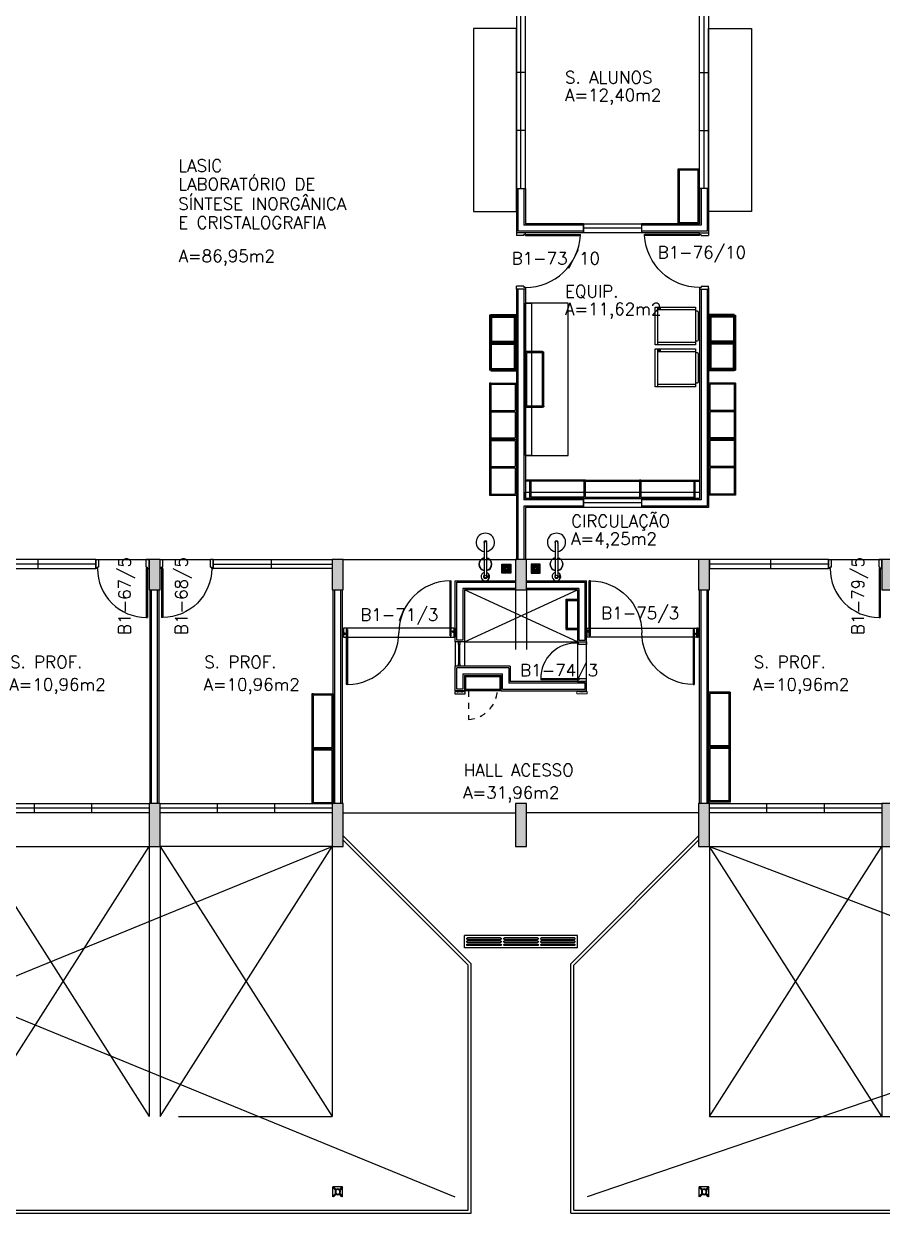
# Model space of a CAD drawing. Header units: inches. Extents: x -15 to 119, y -6 to 56.
# Drawn here: x 64.06 to 78.12, y 26.46 to 45.95 of the extents above; entities that cross this region are included whole.
import ezdxf

# ---------------------------------------------------------------- set-up
doc = ezdxf.new("R2010")
doc.units = ezdxf.units.IN
doc.header["$MEASUREMENT"] = 0
doc.header["$PDMODE"] = 1
doc.linetypes.add('HIDDEN', pattern=[9.525, 6.35, -3.175])
doc.linetypes.add('HIDDEN2', pattern=[4.7625, 3.175, -1.5875])
doc.layers.get('0').update_dxf_attribs({"linetype": 'CONTINUOUS'})
for name, color, linetype in [('A-WC', 2, 'CONTINUOUS'), ('ar-alv', 2, 'CONTINUOUS'), ('ar-armario180', 1, 'CONTINUOUS'), ('ar-armarioproj', 1, 'HIDDEN'), ('ar-castelo', 2, 'CONTINUOUS'), ('ar-copa', 1, 'CONTINUOUS'), ('ar-corrimao', 2, 'CONTINUOUS'), ('ar-esq', 2, 'CONTINUOUS'), ('ar-estc', 3, 'CONTINUOUS'), ('ar-estc-b', 253, 'CONTINUOUS'), ('ar-grelha', 253, 'CONTINUOUS'), ('AR-LAY-OUT-EQUIPAMENTOS', 221, 'CONTINUOUS'), ('ar-porta', 1, 'CONTINUOUS'), ('ar-proj', 1, 'HIDDEN'), ('ar-ralo', 1, 'CONTINUOUS'), ('ar-reboco', 2, 'CONTINUOUS'), ('ar-shaft', 2, 'CONTINUOUS'), ('ar-tirante', 3, 'CONTINUOUS'), ('AR-VISTA', 2, 'CONTINUOUS'), ('ar-wc', 2, 'CONTINUOUS'), ('ar-xis', 1, 'CONTINUOUS'), ('armario piso-teto', 2, 'CONTINUOUS'), ('armario-proj', 1, 'HIDDEN2'), ('armariop-t01', 1, 'CONTINUOUS'), ('banc', 1, 'CONTINUOUS'), ('cong', 7, 'CONTINUOUS'), ('COZ1', 1, 'CONTINUOUS'), ('COZ2', 1, 'CONTINUOUS'), ('DET-PIVO', 2, 'CONTINUOUS'), ('ENDEREÇO', 2, 'CONTINUOUS'), ('esq-01', 3, 'CONTINUOUS'), ('esq-02', 2, 'CONTINUOUS'), ('esq4', 1, 'CONTINUOUS'), ('estc-01', 3, 'CONTINUOUS'), ('h-estc', 8, 'CONTINUOUS'), ('proj', 1, 'HIDDEN'), ('PROJ-MARCO', 1, 'HIDDEN'), ('ptm', 2, 'CONTINUOUS'), ('ptm1', 1, 'CONTINUOUS'), ('ralo', 1, 'HIDDEN2'), ('shaft1', 2, 'CONTINUOUS')]:
    doc.layers.add(name, color=color, linetype=linetype)
doc.styles.add('UNB-100', font='simplex.shx', dxfattribs={"height": 0.2})

# ---------------------------------------------------------------- blocks, each defined once
blk = doc.blocks.new('plr01-01p')
at = {"layer": 'h-estc'}
blk.add_hatch(color=256, dxfattribs=at).paths.add_polyline_path([(0.09, 0.075), (-0.09, 0.075), (-0.09, -0.625), (0.09, -0.625)])
at = {"layer": 'cong'}
blk.add_point((0, 0), dxfattribs=at)
at = {"layer": 'estc-01'}
blk.add_lwpolyline([(-0.09, 0.075), (-0.09, -0.625), (0.09, -0.625), (0.09, 0.075)], close=True, dxfattribs=at)
blk = doc.blocks.new('plr02-01p')
at = {"layer": 'h-estc'}
blk.add_hatch(color=256, dxfattribs=at).paths.add_polyline_path([(0.09, 0.075), (-0.09, 0.075), (-0.09, -0.425), (0.09, -0.425)])
at = {"layer": 'estc-01'}
blk.add_lwpolyline([(-0.09, 0.075), (-0.09, -0.425), (0.09, -0.425), (0.09, 0.075)], close=True, dxfattribs=at)
blk = doc.blocks.new('esq15-01p')
at = {"layer": 'cong'}
blk.add_point((0, 0), dxfattribs=at)
at = {"layer": 'esq-01', "color": 1}
for p, q in [((2.91, 0), (0.09, 0)), ((1.03, -0.075), (1.03, 0.075)), ((1.97, -0.075), (1.97, 0.075))]:
    blk.add_line(p, q, dxfattribs=at)
at = {"layer": 'esq-02'}
blk.add_lwpolyline([(2.91, -0.075), (0.09, -0.075), (0.09, 0.075), (2.91, 0.075)], close=True, dxfattribs=at)
blk = doc.blocks.new('sh-01p')
at = {"layer": 'ar-alv'}
for p, q in [((-1.05, 0.05), (-0.09, 0.05)), ((-1.05, -0.9), (-1.05, 0.05)), ((0.09, 0.05), (1.05, 0.05)), ((1.05, -0.9), (1.05, 0.05)), ((-0.95, -0.05), (-0.95, -0.9)), ((-0.09, -0.05), (-0.95, -0.05)), ((0.95, -0.05), (0.09, -0.05)), ((0.95, -0.05), (0.95, -0.9)), ((-0.95, -0.9), (-1.05, -0.9)), ((0.95, -0.9), (1.05, -0.9)), ((-1.05, -1.7), (-1.05, -1.35)), ((-0.2, -1.35), (-1.05, -1.35)), ((-0.2, -1.35), (-0.2, -1.6)), ((-0.95, -1.45), (-0.3, -1.45)), ((-0.95, -1.45), (-0.95, -1.7)), ((-0.3, -1.7), (-0.3, -1.45)), ((-0.95, -1.7), (-1.05, -1.7)), ((-0.3, -1.7), (1.05, -1.7)), ((1.05, -1.6), (-0.2, -1.6)), ((1.05, -1.7), (1.05, -1.6))]:
    blk.add_line(p, q, dxfattribs=at)
at = {"layer": 'ar-proj'}
for p, q in [((0.925, -0.95), (0.925, -1.53)), ((1.075, -1.53), (1.075, -0.97))]:
    blk.add_line(p, q, dxfattribs=at)
at = {"layer": 'ar-proj', "ltscale": 0.01}
blk.add_line((-0.861, -1.725), (-0.861, -2.195), dxfattribs=at)
blk.add_arc((-0.882, -1.699), 0.496, 272.4338, 357.0427, dxfattribs=at)
at = {"layer": 'ar-reboco'}
for p, q in [((-1.075, 0.075), (-0.09, 0.075)), ((-1.075, -0.925), (-1.075, 0.075)), ((0.09, 0.075), (1.075, 0.075)), ((1.075, -0.925), (1.075, 0.075)), ((-0.09, -0.075), (-0.925, -0.075)), ((0.925, -0.075), (0.09, -0.075)), ((0.925, -0.075), (0.925, -0.925)), ((-0.925, -0.925), (-1.075, -0.925)), ((0.925, -0.925), (1.075, -0.925)), ((1.075, -1.575), (1.075, -0.925)), ((-1.075, -1.725), (-1.075, -1.325)), ((-0.175, -1.325), (-1.075, -1.325)), ((-0.175, -1.325), (-0.175, -1.575)), ((-0.925, -1.475), (-0.325, -1.475)), ((-0.925, -1.475), (-0.925, -1.725)), ((-0.325, -1.725), (-0.325, -1.475)), ((-0.925, -1.725), (-1.075, -1.725)), ((-0.325, -1.725), (1.075, -1.725)), ((1.075, -1.575), (-0.175, -1.575)), ((1.075, -1.725), (1.075, -1.588))]:
    blk.add_line(p, q, dxfattribs=at)
blk.add_lwpolyline([(-0.925, -0.075), (-0.925, -0.925)], dxfattribs=at)
at = {"layer": 'ar-xis'}
for p, q in [((-0.925, -0.925), (0.925, -0.075)), ((0.925, -0.925), (-0.925, -0.075))]:
    blk.add_line(p, q, dxfattribs=at)
at = {"layer": 'esq-01'}
for p, q in [((-1.05, -1.743), (-1.026, -1.743)), ((-0.975, -1.743), (-0.95, -1.743))]:
    blk.add_line(p, q, dxfattribs=at)
at = {"layer": 'esq-01', "lineweight": 15}
blk.add_line((-0.925, -1.714), (-0.925, -1.716), dxfattribs=at)
at = {"layer": 'esq-01', "flags": 128}
blk.add_lwpolyline([(-0.92, -1.778, 0.414214), (-0.915, -1.773), (-0.915, -1.743, 0.414214), (-0.92, -1.738), (-0.95, -1.738), (-0.95, -1.743), (-0.998, -1.743), (-0.998, -1.748), (-1.003, -1.748), (-1.003, -1.743), (-1.05, -1.743), (-1.05, -1.738), (-1.08, -1.738), (-1.08, -1.738, 0.414214), (-1.085, -1.743), (-1.085, -1.773, 0.414214), (-1.08, -1.778)], format="xyb", close=True, dxfattribs=at)
at = {"layer": 'esq-01', "lineweight": 15, "flags": 128}
for points in [[(-0.925, -1.655), (-0.925, -1.725), (-0.904, -1.725), (-0.904, -1.655)], [(-0.346, -1.655), (-0.346, -1.725), (-0.325, -1.725), (-0.325, -1.655)]]:
    blk.add_lwpolyline(points, close=True, dxfattribs=at)
blk.add_lwpolyline([(0.92, -1.778, -0.414214), (0.915, -1.773), (0.915, -1.743, -0.414214), (0.92, -1.738), (0.95, -1.738), (0.95, -1.743), (0.997, -1.743), (0.997, -1.748), (1.002, -1.748), (1.002, -1.743), (1.05, -1.743), (1.05, -1.738), (1.08, -1.738), (1.08, -1.738, -0.414214), (1.085, -1.743), (1.085, -1.773, -0.414214), (1.08, -1.778)], format="xyb", close=True, dxfattribs=at)
at = {"layer": 'esq4'}
for p, q in [((-1.075, -0.925), (-1.075, -1.325)), ((-0.925, -0.925), (-0.925, -1.325)), ((-0.95, -1.743), (-0.95, -1.725)), ((-0.925, -1.738), (-0.938, -1.738)), ((-0.936, -1.727), (-0.936, -1.736)), ((-0.936, -1.736), (-0.925, -1.736)), ((-0.925, -1.736), (-0.925, -1.738)), ((0.925, -1.736), (0.925, -1.738)), ((0.936, -1.736), (0.925, -1.736)), ((0.936, -1.727), (0.936, -1.736)), ((1.064, -1.727), (1.064, -1.736)), ((1.064, -1.736), (1.075, -1.736)), ((1.075, -1.736), (1.075, -1.738))]:
    blk.add_line(p, q, dxfattribs=at)
at = {"layer": 'esq4', "lineweight": 15, "ltscale": 0.0002}
for p, q in [((-1.025, -1.284), (-1.025, -0.961)), ((-1, -1.284), (-1, -0.961)), ((-0.863, -1.7), (-0.387, -1.7)), ((-0.863, -1.725), (-0.387, -1.725))]:
    blk.add_line(p, q, dxfattribs=at)
at = {"layer": 'esq4', "lineweight": 5}
for p, q in [((-0.925, -1.727), (-0.936, -1.727)), ((-0.925, -1.725), (-0.925, -1.727)), ((0.925, -1.725), (0.925, -1.727)), ((0.925, -1.727), (0.936, -1.727)), ((1.075, -1.727), (1.064, -1.727)), ((1.075, -1.725), (1.075, -1.727))]:
    blk.add_line(p, q, dxfattribs=at)
at = {"layer": 'esq4', "linetype": 'Continuous', "lineweight": 5}
for points in [[(-1.075, -1.738), (-1.05, -1.738), (-1.05, -1.725), (-1.075, -1.725), (-1.075, -1.727), (-1.064, -1.727), (-1.064, -1.736), (-1.075, -1.736)], [(1.075, -1.575), (1.062, -1.575), (1.062, -1.588), (1.075, -1.588), (1.075, -1.586), (1.064, -1.586), (1.064, -1.577), (1.075, -1.577)]]:
    blk.add_lwpolyline(points, close=True, dxfattribs=at)
at = {"layer": 'ptm'}
for p, q in [((0.925, -1.53), (0.325, -1.53)), ((0.325, -1.53), (0.325, -1.55)), ((0.925, -1.55), (0.325, -1.55)), ((0.925, -1.53), (0.925, -1.55))]:
    blk.add_line(p, q, dxfattribs=at)
for points in [[(0.925, -0.925), (1.075, -0.925), (1.075, -0.97), (0.95, -0.97), (0.95, -0.95), (0.925, -0.95), (0.925, -0.925)], [(0.925, -1.575), (1.075, -1.575), (1.075, -1.53), (0.95, -1.53), (0.95, -1.55), (0.925, -1.55), (0.925, -1.575)]]:
    blk.add_lwpolyline(points, dxfattribs=at)
at = {"layer": 'ptm1'}
blk.add_arc((0.894, -1.517), 0.569, 85.5635, 181.3143, dxfattribs=at)
at = {"layer": 'shaft1'}
for p, q in [((0.743, -0.724), (0.743, -0.226)), ((0.743, -0.226), (0.925, -0.226)), ((0.743, -0.247), (0.925, -0.247)), ((0.763, -0.705), (0.763, -0.247)), ((0.926, -0.705), (0.743, -0.705)), ((0.925, -0.726), (0.743, -0.726)), ((-1.012, -0.966), (-1.012, -1.284)), ((-0.925, -0.925), (0.925, -0.925)), ((-0.904, -1.658), (-0.904, -1.495)), ((-0.896, -1.495), (-0.346, -1.495)), ((-0.346, -1.495), (-0.346, -1.657)), ((-0.387, -1.712), (-0.863, -1.712))]:
    blk.add_line(p, q, dxfattribs=at)
for points in [[(-1.025, -0.925), (-1, -0.925), (-1, -0.966), (-1.025, -0.966)], [(-1.025, -1.284), (-1, -1.284), (-1, -1.325), (-1.025, -1.325)], [(-0.863, -1.7), (-0.863, -1.725), (-0.904, -1.725), (-0.904, -1.7)], [(-0.346, -1.7), (-0.346, -1.725), (-0.387, -1.725), (-0.387, -1.7)]]:
    blk.add_lwpolyline(points, close=True, dxfattribs=at)
blk = doc.blocks.new('pm-90-01p')
at = {"layer": 'cong'}
blk.add_point((0, 0), dxfattribs=at)
at = {"layer": 'ptm'}
for p, q in [((0.105, 0.075), (0.105, 0.975)), ((0.125, 0.975), (0.105, 0.975)), ((0.125, 0.075), (0.125, 0.975)), ((0.105, 0.075), (0.08, 0.075)), ((0.08, 0.075), (0.08, -0.075)), ((0.125, 0.075), (0.105, 0.075)), ((0.125, 0.075), (0.105, 0.075)), ((0.105, 0.075), (0.105, 0.05)), ((0.125, 0.05), (0.105, 0.05)), ((0.125, 0.05), (0.125, -0.075)), ((0.955, 0.05), (0.955, -0.075)), ((0.955, 0.05), (0.975, 0.05)), ((0.975, 0.075), (1, 0.075)), ((0.975, 0.075), (0.975, 0.05)), ((1, 0.075), (1, -0.075)), ((0.08, -0.075), (0.125, -0.075)), ((1, -0.075), (0.955, -0.075))]:
    blk.add_line(p, q, dxfattribs=at)
at = {"layer": 'ptm', "color": 1}
blk.add_arc((0.073, 0.074), 0.902, 0.054, 86.687, dxfattribs=at)
blk = doc.blocks.new('GLDR-01P')
at = {"layer": 'COZ1', "color": 2}
for p, q in [((310, -65), (-310, -65)), ((-310, -65), (-310, -725)), ((310, -725), (310, -65)), ((-310, -725), (310, -725))]:
    blk.add_line(p, q, dxfattribs=at)
at = {"layer": 'COZ2', "color": 2}
for p, q in [((-270, -65), (-270, -680)), ((-250, -40), (-250, -65)), ((230, -20), (-230, -20)), ((250, -65), (250, -40)), ((270, -680), (270, -65)), ((-310, -680), (310, -680)), ((-310, -685), (310, -685)), ((270, -640), (310, -640))]:
    blk.add_line(p, q, dxfattribs=at)
blk.add_circle((290, -660), 9.23, dxfattribs=at)
for centre, start, end in [((-230, -40), 90, 180), ((230, -40), 0, 90)]:
    blk.add_arc(centre, 20, start, end, dxfattribs=at)
blk = doc.blocks.new('pm-80-01p')
at = {"layer": 'cong'}
blk.add_point((0, 0), dxfattribs=at)
at = {"layer": 'ptm'}
for p, q in [((0.105, 0.075), (0.105, 0.875)), ((0.125, 0.875), (0.105, 0.875)), ((0.125, 0.075), (0.125, 0.875)), ((0.105, 0.075), (0.08, 0.075)), ((0.08, 0.075), (0.08, -0.075)), ((0.125, 0.075), (0.105, 0.075)), ((0.105, 0.075), (0.105, 0.05)), ((0.125, 0.05), (0.105, 0.05)), ((0.125, 0.05), (0.125, -0.075)), ((0.905, 0.05), (0.905, -0.075)), ((0.905, 0.05), (0.925, 0.05)), ((0.925, 0.075), (0.95, 0.075)), ((0.925, 0.075), (0.925, 0.05)), ((0.95, 0.075), (0.95, -0.075)), ((0.08, -0.075), (0.125, -0.075)), ((0.95, -0.075), (0.905, -0.075))]:
    blk.add_line(p, q, dxfattribs=at)
at = {"layer": 'ptm', "color": 1}
blk.add_arc((0.125, 0.075), 0.8, 360, 90, dxfattribs=at)
blk = doc.blocks.new('esq17-01p')
at = {"layer": 'cong'}
blk.add_point((-0.015, 0), dxfattribs=at)
at = {"layer": 'esq-01', "color": 1}
for p, q in [((2.025, 0), (0.075, 0)), ((1.075, 0.075), (1.075, -0.075))]:
    blk.add_line(p, q, dxfattribs=at)
at = {"layer": 'esq-01'}
blk.add_line((2.025, 0.075), (2.025, -0.075), dxfattribs=at)
at = {"layer": 'esq-02'}
blk.add_lwpolyline([(2.025, 0.075), (0.075, 0.075), (0.075, -0.075), (2.025, -0.075)], close=True, dxfattribs=at)
at = {"rotation": 180}
blk.add_blockref('pm-80-01p', (2.975, 0), dxfattribs=at)
blk = doc.blocks.new('esq17b-01p')
at = {"layer": 'cong'}
blk.add_point((0.015, 0), dxfattribs=at)
at = {"layer": 'esq-01'}
for p, q in [((2.94, 0), (0.09, 0)), ((1.04, -0.075), (1.04, 0.075)), ((1.99, -0.075), (1.99, 0.075))]:
    blk.add_line(p, q, dxfattribs=at)
at = {"layer": 'esq-02'}
blk.add_lwpolyline([(2.94, -0.075), (0.09, -0.075), (0.09, 0.075), (2.94, 0.075)], close=True, dxfattribs=at)
blk = doc.blocks.new('bnc-14p')
at = {"layer": 'banc'}
blk.add_lwpolyline([(-1.2, 0), (1.3, 0), (1.3, 0.7), (-1.2, 0.7)], close=True, dxfattribs=at)
at = {"layer": 'cong'}
blk.add_point((0, 0), dxfattribs=at)
blk = doc.blocks.new('pm-dp90-01p')
at = {"layer": 'cong'}
blk.add_point((0, 0), dxfattribs=at)
at = {"layer": 'DET-PIVO'}
for centre in [(-0.85, 0), (0.85, 0)]:
    blk.add_circle(centre, 0.005, dxfattribs=at)
at = {"layer": 'PROJ-MARCO', "linetype": 'Continuous'}
for p, q in [((0.9, 0.075), (-0.9, 0.075)), ((-0.9, -0.075), (0.9, -0.075))]:
    blk.add_line(p, q, dxfattribs=at)
at = {"layer": 'ptm'}
for p, q in [((0.84, -0.05), (0.84, 0.85)), ((0.84, 0.85), (0.86, 0.85)), ((0.86, -0.05), (0.86, 0.85)), ((-0.925, -0.075), (-0.925, 0.075)), ((-0.925, 0.075), (-0.9, 0.075)), ((-0.9, -0.075), (-0.9, 0.075)), ((-0.86, 0.05), (-0.86, -0.85)), ((-0.84, 0.05), (-0.86, 0.05)), ((-0.84, 0.05), (-0.84, -0.85)), ((0.88, 0.03), (0.9, 0.03)), ((0.88, 0.01), (0.88, 0.03)), ((0.88, 0.01), (0.9, 0.01)), ((0.9, 0.075), (0.925, 0.075)), ((0.9, 0.075), (0.9, -0.075)), ((0.925, 0.075), (0.925, -0.075)), ((-0.9, -0.075), (-0.925, -0.075)), ((-0.88, -0.01), (-0.9, -0.01)), ((-0.88, -0.03), (-0.9, -0.03)), ((-0.88, -0.01), (-0.88, -0.03)), ((0.84, -0.05), (0.86, -0.05)), ((0.925, -0.075), (0.9, -0.075)), ((-0.84, -0.85), (-0.86, -0.85))]:
    blk.add_line(p, q, dxfattribs=at)
at = {"layer": 'ptm', "color": 1}
for centre, start, end in [((0.85, 0), 90.6743, 180), ((-0.85, 0), 270.6743, 0)]:
    blk.add_arc(centre, 0.85, start, end, dxfattribs=at)
blk = doc.blocks.new('bnc-15p')
at = {"layer": 'banc'}
blk.add_lwpolyline([(-1.5, 0), (1.5, 0), (1.5, 0.7), (-1.5, 0.7)], close=True, dxfattribs=at)
at = {"layer": 'cong'}
blk.add_point((0, 0), dxfattribs=at)
blk = doc.blocks.new('mob-ar5')
at = {"layer": 'armario piso-teto'}
for p, q in [((-0.48, 0.44), (0.44, 0.44)), ((-0.48, 0.42), (-0.48, 0.44)), ((-0.48, 0.44), (-0.48, 0.42)), ((-0.48, 0.42), (-0.48, 0)), ((-0.46, 0.42), (-0.48, 0.42)), ((-0.47, 0.42), (-0.03, 0.42)), ((-0.46, 0.42), (-0.46, 0.02)), ((-0.03, 0.44), (-0.03, 0.02)), ((-0.03, 0.44), (-0.03, 0.42)), ((-0.01, 0.44), (-0.01, 0.42)), ((-0.01, 0.44), (-0.01, 0.02)), ((-0.01, 0.42), (0.42, 0.42)), ((0.42, 0.42), (0.42, 0.02)), ((0.42, 0.42), (0.44, 0.42)), ((0.44, 0.44), (0.44, 0)), ((-0.48, 0), (0.44, 0)), ((-0.46, 0.02), (-0.03, 0.02)), ((-0.01, 0.02), (0.42, 0.02))]:
    blk.add_line(p, q, dxfattribs=at)
at = {"layer": 'cong'}
blk.add_point((0, 0), dxfattribs=at)
blk = doc.blocks.new('mob-ar4')
at = {"layer": 'armario piso-teto'}
for p, q in [((-0.47, 0.3), (0.43, 0.3)), ((-0.47, 0.28), (-0.47, 0.3)), ((-0.47, 0.3), (-0.47, 0.28)), ((-0.47, 0.28), (-0.47, -0.05)), ((-0.45, 0.28), (-0.47, 0.28)), ((-0.46, 0.28), (0.41, 0.28)), ((-0.45, 0.28), (-0.45, -0.03)), ((-0.02, 0.3), (-0.02, 0.28)), ((0.41, 0.28), (0.41, -0.03)), ((0.41, 0.28), (0.43, 0.28)), ((0.43, 0.3), (0.43, 0.28)), ((0.43, 0.28), (0.43, -0.05)), ((-0.47, -0.05), (0.43, -0.05)), ((-0.45, -0.03), (0.41, -0.03))]:
    blk.add_line(p, q, dxfattribs=at)
at = {"layer": 'cong'}
blk.add_point((0, -0.05), dxfattribs=at)
blk = doc.blocks.new('mob-ar1')
at = {"layer": 'ar-armarioproj'}
for p, q in [((0.46125, 0.28), (-0.46125, 0.28)), ((-0.46125, 0), (-0.46125, 0.28)), ((0.44125, 0.3), (-0.45125, 0.3)), ((-0.45125, 0.28), (-0.45125, 0.3)), ((-0.45125, 0.28), (-0.45125, 0.3)), ((-0.44125, 0.02), (-0.44125, 0.28)), ((-0.00125, 0.28), (-0.00125, 0.3)), ((0.44125, 0.3), (0.44875, 0.3)), ((0.44125, 0.28), (0.44125, 0.02)), ((0.44875, 0.28), (0.44875, 0.3)), ((0.46125, 0.28), (0.46125, 0)), ((0.46125, 0), (-0.46125, 0)), ((0.44125, 0.02), (-0.44125, 0.02))]:
    blk.add_line(p, q, dxfattribs=at)
at = {"layer": 'cong'}
blk.add_point((0, 0), dxfattribs=at)
blk = doc.blocks.new('mob-ar3')
at = {"layer": 'ar-armarioproj'}
for p, q in [((-1.3825, 0), (-1.3825, 0.3)), ((-0.49, 0.3), (-1.3825, 0.3)), ((-1.3825, 0.28), (-1.3825, 0.3)), ((-1.3825, 0.28), (-1.3825, 0.3)), ((-0.48, 0.28), (-1.3825, 0.28)), ((-1.3625, 0.02), (-1.3625, 0.28)), ((-0.9325, 0.28), (-0.9325, 0.3)), ((-0.49, 0.3), (-0.4825, 0.3)), ((-0.49, 0.28), (-0.49, 0.02)), ((-0.4825, 0.28), (-0.4825, 0.3)), ((0.425, 0.28), (-0.48, 0.28)), ((-0.4775, 0.3), (-0.47, 0.3)), ((-0.4775, 0.28), (-0.4775, 0.3)), ((0.415, 0.3), (-0.47, 0.3)), ((-0.47, 0.28), (-0.47, 0.02)), ((-0.0275, 0.28), (-0.0275, 0.3)), ((0.415, 0.3), (0.4225, 0.3)), ((0.415, 0.02), (0.415, 0.28)), ((0.4225, 0.28), (0.4225, 0.3)), ((0.425, 0.28), (1.3275, 0.28)), ((0.4275, 0.28), (0.4275, 0.3)), ((0.4275, 0.3), (0.435, 0.3)), ((0.435, 0.3), (1.3075, 0.3)), ((0.435, 0.02), (0.435, 0.28)), ((0.8775, 0.28), (0.8775, 0.3)), ((1.3075, 0.3), (1.3275, 0.3)), ((1.3075, 0.02), (1.3075, 0.28)), ((1.3275, 0), (1.3275, 0.3)), ((-0.49, 0.02), (-1.3625, 0.02)), ((0.415, 0.02), (-0.47, 0.02)), ((0.435, 0.02), (1.3075, 0.02)), ((1.3275, 0), (-1.3825, 0))]:
    blk.add_line(p, q, dxfattribs=at)
at = {"layer": 'cong'}
blk.add_point((-0.025, 0), dxfattribs=at)
blk = doc.blocks.new('ralo-15cm')
at = {"layer": 'ralo'}
h = blk.add_hatch(dxfattribs=at)
h.set_pattern_fill('DOTS', color=256, scale=0.005, style=0)
h.set_pattern_definition([(0, (-210.436618, -163.386024), (0.00396875, 0.0079375), [0, -0.0079375])])
h.paths.add_polyline_path([(0.07, 0.064, 0.109147), (0.065, 0.07), (0.044, 0.07, 0.234403), (0.037, 0.056, 0.031938), (0.037, 0.054, -0.085518), (0.053, 0.038, 0.304982), (0.07, 0.048)])
h.paths.add_polyline_path([(-0.047, 0.07), (-0.065, 0.07, 0.101422), (-0.07, 0.065), (-0.07, 0.047, 0.322568), (-0.052, 0.04, -0.06492), (-0.04, 0.051, 0.065904), (-0.039, 0.056, 0.253091)])
h.paths.add_polyline_path([(-0.054, -0.037, 0.248259), (-0.07, -0.043), (-0.07, -0.068, 0.039546), (-0.068, -0.07), (-0.044, -0.07, 0.224729), (-0.037, -0.055, 0.030017), (-0.037, -0.053, -0.089405)])
h.paths.add_polyline_path([(0.07, -0.042, 0.270307), (0.052, -0.039, -0.063767), (0.041, -0.051, 0.073161), (0.04, -0.056, 0.228135), (0.047, -0.07), (0.069, -0.07, 0.013274), (0.07, -0.069)])
at = {"layer": 'cong'}
blk.add_point((0, 0), dxfattribs=at)
at = {"layer": 'ralo'}
for p, q in [((-0.062, 0.002), (-0.065, 0.002)), ((-0.047, 0.002), (-0.059, 0.002)), ((-0.055, 0.029), (-0.058, 0.03)), ((-0.052, 0.033), (-0.055, 0.035)), ((-0.042, 0.021), (-0.053, 0.027)), ((-0.039, 0.026), (-0.05, 0.032)), ((-0.027, 0.002), (-0.044, 0.002)), ((-0.024, 0.011), (-0.04, 0.02)), ((-0.022, 0.015), (-0.037, 0.024)), ((-0.033, 0.052), (-0.035, 0.055)), ((-0.015, 0.022), (-0.032, 0.05)), ((-0.029, 0.055), (-0.03, 0.058)), ((-0.011, 0.024), (-0.027, 0.053)), ((-0.009, 0.002), (-0.024, 0.002)), ((-0.009, 0.002), (-0.022, 0.01)), ((-0.007, 0.007), (-0.02, 0.014)), ((-0.007, 0.007), (-0.014, 0.02)), ((-0.003, 0.009), (-0.01, 0.022)), ((-0.003, 0.062), (-0.003, 0.065)), ((-0.003, 0.027), (-0.003, 0.059)), ((-0.003, 0.009), (-0.003, 0.024)), ((0.002, 0.062), (0.002, 0.065)), ((0.002, 0.027), (0.002, 0.059)), ((0.002, 0.009), (0.002, 0.024)), ((0.002, 0.009), (0.01, 0.022)), ((0.007, 0.007), (0.014, 0.02)), ((0.007, 0.007), (0.02, 0.014)), ((0.009, 0.002), (0.022, 0.01)), ((0.009, 0.002), (0.024, 0.002)), ((0.011, 0.024), (0.027, 0.053)), ((0.015, 0.022), (0.032, 0.05)), ((0.022, 0.015), (0.05, 0.032)), ((0.024, 0.011), (0.053, 0.027)), ((0.027, 0.002), (0.044, 0.002)), ((0.029, 0.055), (0.03, 0.058)), ((0.033, 0.052), (0.035, 0.055)), ((0.047, 0.002), (0.059, 0.002)), ((0.052, 0.033), (0.055, 0.035)), ((0.055, 0.029), (0.058, 0.03)), ((0.062, 0.002), (0.065, 0.002)), ((-0.062, -0.003), (-0.065, -0.003)), ((-0.047, -0.003), (-0.059, -0.003)), ((-0.055, -0.029), (-0.058, -0.03)), ((-0.052, -0.033), (-0.055, -0.035)), ((-0.042, -0.021), (-0.053, -0.027)), ((-0.039, -0.026), (-0.05, -0.032)), ((-0.027, -0.003), (-0.044, -0.003)), ((-0.024, -0.011), (-0.04, -0.02)), ((-0.022, -0.015), (-0.037, -0.024)), ((-0.033, -0.052), (-0.035, -0.055)), ((-0.026, -0.039), (-0.032, -0.05)), ((-0.029, -0.055), (-0.03, -0.058)), ((-0.021, -0.042), (-0.027, -0.053)), ((-0.009, -0.003), (-0.024, -0.003)), ((-0.015, -0.022), (-0.024, -0.037)), ((-0.009, -0.003), (-0.022, -0.01)), ((-0.007, -0.007), (-0.02, -0.014)), ((-0.011, -0.024), (-0.02, -0.04)), ((-0.007, -0.007), (-0.014, -0.02)), ((-0.003, -0.009), (-0.01, -0.022)), ((-0.003, -0.009), (-0.003, -0.024)), ((-0.003, -0.027), (-0.003, -0.044)), ((-0.003, -0.047), (-0.003, -0.059)), ((-0.003, -0.062), (-0.003, -0.065)), ((0.002, -0.009), (0.002, -0.024)), ((0.002, -0.009), (0.01, -0.022)), ((0.002, -0.027), (0.002, -0.044)), ((0.002, -0.047), (0.002, -0.059)), ((0.002, -0.062), (0.002, -0.065)), ((0.007, -0.007), (0.02, -0.014)), ((0.007, -0.007), (0.014, -0.02)), ((0.009, -0.003), (0.024, -0.003)), ((0.009, -0.003), (0.022, -0.01)), ((0.011, -0.024), (0.02, -0.04)), ((0.015, -0.022), (0.024, -0.037)), ((0.021, -0.042), (0.027, -0.053)), ((0.022, -0.015), (0.037, -0.024)), ((0.024, -0.011), (0.04, -0.02)), ((0.026, -0.039), (0.032, -0.05)), ((0.027, -0.003), (0.044, -0.003)), ((0.029, -0.055), (0.03, -0.058)), ((0.033, -0.052), (0.035, -0.055)), ((0.039, -0.026), (0.05, -0.032)), ((0.042, -0.021), (0.053, -0.027)), ((0.047, -0.003), (0.059, -0.003)), ((0.052, -0.033), (0.055, -0.035)), ((0.055, -0.029), (0.058, -0.03)), ((0.062, -0.003), (0.065, -0.003))]:
    blk.add_line(p, q, dxfattribs=at)
for points in [[(-0.075, -0.075), (0.075, -0.075), (0.075, 0.075), (-0.075, 0.075)], [(-0.07, -0.07), (0.07, -0.07), (0.07, 0.07), (-0.07, 0.07)]]:
    blk.add_lwpolyline(points, close=True, dxfattribs=at)
blk.add_circle((0, 0), 0.065, dxfattribs=at)
for radius, start, end in [(0.0617, 152.3206, 177.6794), (0.0592, 152.4186, 177.5814), (0.0617, 122.3206, 147.6794), (0.0592, 122.4186, 147.5814), (0.0468, 153.0651, 176.9349), (0.0443, 153.2384, 176.7616), (0.0468, 123.0651, 146.9349), (0.0443, 123.2384, 146.7616), (0.0617, 92.3206, 117.6794), (0.0592, 92.4186, 117.5814), (0.0268, 155.3615, 174.6385), (0.0243, 155.916, 174.084), (0.0268, 125.3615, 144.6385), (0.0468, 93.0651, 116.9349), (0.0443, 93.2384, 116.7616), (0.0243, 125.916, 144.084), (0.0268, 95.3615, 114.6385), (0.0243, 95.916, 114.084), (0.0617, 62.3206, 87.6794), (0.0592, 62.4186, 87.5814), (0.0468, 63.0651, 86.9349), (0.0443, 63.2384, 86.7616), (0.0268, 65.3615, 84.6385), (0.0243, 65.916, 84.084), (0.0243, 35.916, 54.084), (0.0268, 35.3615, 54.6385), (0.0243, 5.916, 24.084), (0.0443, 33.2384, 56.7616), (0.0268, 5.3615, 24.6385), (0.0468, 33.0651, 56.9349), (0.0592, 32.4186, 57.5814), (0.0617, 32.3206, 57.6794), (0.0443, 3.2384, 26.7616), (0.0468, 3.0651, 26.9349), (0.0592, 2.4186, 27.5814), (0.0617, 2.3206, 27.6794), (0.0617, 182.3206, 207.6794), (0.0592, 182.4186, 207.5814), (0.0617, 212.3206, 237.6794), (0.0592, 212.4186, 237.5814), (0.0468, 183.0651, 206.9349), (0.0443, 183.2384, 206.7616), (0.0468, 213.0651, 236.9349), (0.0443, 213.2384, 236.7616), (0.0617, 242.3206, 267.6794), (0.0268, 185.3615, 204.6385), (0.0592, 242.4186, 267.5814), (0.0243, 185.916, 204.084), (0.0268, 215.3615, 234.6385), (0.0468, 243.0651, 266.9349), (0.0243, 215.916, 234.084), (0.0443, 243.2384, 266.7616), (0.0268, 245.3615, 264.6385), (0.0243, 245.916, 264.084), (0.0243, 275.916, 294.084), (0.0268, 275.3615, 294.6385), (0.0443, 273.2384, 296.7616), (0.0468, 273.0651, 296.9349), (0.0592, 272.4186, 297.5814), (0.0617, 272.3206, 297.6794), (0.0243, 305.916, 324.084), (0.0268, 305.3615, 324.6385), (0.0243, 335.916, 354.084), (0.0268, 335.3615, 354.6385), (0.0443, 303.2384, 326.7616), (0.0468, 303.0651, 326.9349), (0.0592, 302.4186, 327.5814), (0.0617, 302.3206, 327.6794), (0.0443, 333.2384, 356.7616), (0.0468, 333.0651, 356.9349), (0.0592, 332.4186, 357.5814), (0.0617, 332.3206, 357.6794)]:
    blk.add_arc((0, 0), radius, start, end, dxfattribs=at)
blk = doc.blocks.new('mob-ar5m')
at = {"layer": 'armario piso-teto'}
for p, q in [((-0.48, 0.42), (-0.48, 0)), ((-0.455, 0.42), (-0.48, 0.42)), ((-0.47, 0.44), (-0.0225, 0.44)), ((-0.47, 0.41), (-0.47, 0.01)), ((-0.47, 0.41), (-0.455, 0.41)), ((-0.46, 0.43), (-0.0325, 0.43)), ((-0.455, 0.41), (-0.455, 0.42)), ((-0.03, 0.42), (-0.03, 0.02)), ((-0.0175, 0.44), (0.43, 0.44)), ((-0.01, 0.42), (-0.01, 0.02)), ((-0.0075, 0.43), (0.42, 0.43)), ((0.415, 0.42), (0.44, 0.42)), ((0.415, 0.41), (0.415, 0.42)), ((0.43, 0.41), (0.415, 0.41)), ((0.43, 0.41), (0.43, 0.01)), ((0.44, 0.42), (0.44, 0)), ((-0.48, 0), (-0.455, 0)), ((-0.47, 0.035), (-0.46, 0.035)), ((-0.47, 0.01), (0.43, 0.01)), ((-0.46, 0.035), (-0.46, 0.02)), ((-0.46, 0.02), (0.42, 0.02)), ((-0.455, 0.01), (-0.455, 0)), ((0.415, 0.01), (0.415, 0)), ((0.44, 0), (0.415, 0)), ((0.42, 0.035), (0.42, 0.02)), ((0.43, 0.035), (0.42, 0.035))]:
    blk.add_line(p, q, dxfattribs=at)
at = {"layer": 'armario piso-teto', "linetype": 'Continuous'}
for p, q in [((-0.47, 0.42), (-0.47, 0.44)), ((-0.46, 0.42), (-0.46, 0.43)), ((-0.0325, 0.42), (-0.0325, 0.43)), ((-0.0325, 0.42), (-0.0075, 0.42)), ((-0.0225, 0.42), (-0.0225, 0.44)), ((-0.0225, 0.42), (-0.0225, 0.44)), ((-0.02, 0.42), (-0.02, 0.405)), ((-0.0175, 0.42), (-0.0175, 0.44)), ((-0.0175, 0.42), (-0.0175, 0.44)), ((-0.0075, 0.42), (-0.0075, 0.43)), ((0.42, 0.42), (0.42, 0.43)), ((0.43, 0.42), (0.43, 0.44)), ((-0.02, 0.02), (-0.02, 0.035))]:
    blk.add_line(p, q, dxfattribs=at)
at = {"layer": 'armario-proj', "linetype": 'HIDDEN2'}
for p, q in [((-0.455, 0.41), (-0.44, 0.41)), ((-0.44, 0.41), (-0.44, 0.02)), ((-0.045, 0.41), (-0.045, 0.02)), ((-0.03, 0.41), (-0.045, 0.41)), ((0.005, 0.41), (0.005, 0.02)), ((0.4, 0.41), (0.4, 0.02)), ((-0.44, 0.035), (-0.045, 0.035)), ((0.005, 0.035), (0.4, 0.035))]:
    blk.add_line(p, q, dxfattribs=at)
at = {"layer": 'armariop-t01', "linetype": 'Continuous'}
for p, q in [((-0.455, 0.42), (-0.0325, 0.42)), ((-0.455, 0.41), (-0.455, 0.02)), ((-0.45, 0.41), (-0.035, 0.41)), ((-0.45, 0.41), (-0.45, 0.025)), ((-0.445, 0.405), (-0.04, 0.405)), ((-0.445, 0.405), (-0.445, 0.03)), ((-0.01, 0.41), (0.005, 0.41)), ((0.415, 0.42), (-0.0075, 0.42)), ((0.41, 0.41), (-0.005, 0.41)), ((0.405, 0.405), (0, 0.405)), ((0.4, 0.4099), (0.415, 0.4099)), ((0.405, 0.405), (0.405, 0.03)), ((0.41, 0.41), (0.41, 0.025)), ((0.415, 0.41), (0.415, 0.02)), ((-0.455, 0), (0.415, 0))]:
    blk.add_line(p, q, dxfattribs=at)
at = {"layer": 'armariop-t01'}
for p, q in [((-0.04, 0.405), (-0.04, 0.03)), ((-0.035, 0.41), (-0.035, 0.025)), ((-0.005, 0.41), (-0.005, 0.025)), ((0, 0.405), (0, 0.03)), ((-0.45, 0.025), (-0.035, 0.025)), ((-0.445, 0.03), (-0.04, 0.03)), ((0.41, 0.025), (-0.005, 0.025)), ((0.405, 0.03), (0, 0.03))]:
    blk.add_line(p, q, dxfattribs=at)
at = {"layer": 'cong'}
blk.add_point((0, 0), dxfattribs=at)
blk = doc.blocks.new('GRELHA-PLANTA')
at = {"layer": 'ar-grelha', "color": 1}
for p, q in [((1.85, 0.2), (0, 0.2)), ((0, 0.2), (0, 0)), ((1.85, 0.2), (1.85, 0)), ((1.85, 0), (0, 0)), ((0.591, 0.163), (0.05, 0.163)), ((0.591, 0.138), (0.05, 0.138)), ((0.591, 0.112), (0.05, 0.112)), ((0.591, 0.087), (0.05, 0.087)), ((0.591, 0.062), (0.05, 0.062)), ((0.591, 0.037), (0.05, 0.037)), ((1.196, 0.163), (0.654, 0.163)), ((1.196, 0.138), (0.654, 0.138)), ((1.196, 0.112), (0.654, 0.112)), ((1.196, 0.087), (0.654, 0.087)), ((1.196, 0.062), (0.654, 0.062)), ((1.196, 0.037), (0.654, 0.037)), ((1.8, 0.163), (1.258, 0.163)), ((1.8, 0.138), (1.258, 0.138)), ((1.8, 0.112), (1.258, 0.112)), ((1.8, 0.087), (1.258, 0.087)), ((1.8, 0.062), (1.258, 0.062)), ((1.8, 0.037), (1.258, 0.037))]:
    blk.add_line(p, q, dxfattribs=at)
for centre, start, end in [((0.05, 0.15), 90, 270), ((0.05, 0.1), 90, 270), ((0.05, 0.05), 90, 270), ((0.591, 0.15), 270, 90), ((0.591, 0.1), 270, 90), ((0.591, 0.05), 270, 90), ((0.654, 0.15), 90, 270), ((0.654, 0.1), 90, 270), ((0.654, 0.05), 90, 270), ((1.196, 0.15), 270, 90), ((1.196, 0.1), 270, 90), ((1.196, 0.05), 270, 90), ((1.258, 0.15), 90, 270), ((1.258, 0.1), 90, 270), ((1.258, 0.05), 90, 270), ((1.8, 0.15), 270, 90), ((1.8, 0.1), 270, 90), ((1.8, 0.05), 270, 90)]:
    blk.add_arc(centre, 0.0125, start, end, dxfattribs=at)
blk = doc.blocks.new('BOX')
at = {"color": 2}
for p, q in [((-0.057, -0.14), (-0.057, -0.2)), ((-0.053, -0.14), (-0.053, -0.2)), ((-0.03, -0.165), (-0.053, -0.165)), ((-0.03, -0.175), (-0.053, -0.175))]:
    blk.add_line(p, q, dxfattribs=at)
at = {"color": 3}
for p, q in [((-0.02, -0.73), (-0.02, -0.192)), ((0.02, -0.73), (0.02, -0.192))]:
    blk.add_line(p, q, dxfattribs=at)
at = {"color": 2}
blk.add_circle((0, -0.17), 0.02, dxfattribs=at)
at = {"color": 1}
for centre, radius, start, end in [((0, -0.17), 0.0699, 286.6348, 253.3652), ((0, -0.371), 0.107, 100.7532, 259.2468), ((0, -0.371), 0.103, 100.7532, 259.2468), ((0, -0.371), 0.103, 280.7532, 79.2468), ((0, -0.371), 0.107, 280.7532, 79.2468)]:
    blk.add_arc(centre, radius, start, end, dxfattribs=at)
at = {"color": 2}
for centre, radius, start, end in [((-0.055, -0.14), 0.002, 0, 180), ((-0.055, -0.2), 0.002, 180, 0), ((0, -0.73), 0.15, 97.6623, 82.3377), ((0, -0.73), 0.025, 143.1301, 36.8699), ((0, -0.73), 0.02, 180, 0)]:
    blk.add_arc(centre, radius, start, end, dxfattribs=at)
at = {"color": 3}
blk.add_arc((0, -0.17), 0.03, 311.8103, 228.1897, dxfattribs=at)
blk = doc.blocks.new('chuvemerg-p')
at = {"layer": 'A-WC', "xscale": 4.000000000000012, "yscale": 4.000000000000012, "zscale": 4.000000000000012, "rotation": 315.0000000000003}
blk.add_blockref('BOX', (0, 0), dxfattribs=at)
blk = doc.blocks.new('chuveiro-emerg')
at = {"layer": 'AR-LAY-OUT-EQUIPAMENTOS', "xscale": 0.250000000000002, "yscale": 0.250000000000002, "zscale": 0.250000000000002, "rotation": 134.9999999999999}
blk.add_blockref('chuvemerg-p', (-0.1, -0.0075), dxfattribs=at)

msp = doc.modelspace()

# ---------------------------------------------------------------- linework, layer by layer
at = {"layer": 'ar-alv'}
for p, q in [((72.125, 43.25), (72.275, 43.25)), ((72.15, 43.25), (72.15, 42.55)), ((72.25, 43.25), (72.25, 42.65)), ((75.275, 43.25), (75.125, 43.25)), ((75.15, 43.25), (75.15, 42.65)), ((75.25, 43.25), (75.25, 42.55)), ((73.225, 42.675), (73.225, 42.525)), ((74.175, 42.675), (74.175, 42.525)), ((73.225, 42.55), (72.15, 42.55)), ((73.225, 42.65), (72.25, 42.65)), ((75.15, 42.65), (74.175, 42.65)), ((75.25, 42.55), (74.175, 42.55)), ((72.15, 41.605), (72.15, 37.175)), ((72.25, 41.605), (72.25, 38.15)), ((75.15, 41.605), (75.15, 38.15)), ((75.25, 41.605), (75.25, 38.05)), ((73.225, 38.15), (72.25, 38.15)), ((73.225, 38.05), (72.25, 38.05)), ((72.25, 38.05), (72.25, 37.175)), ((72.275, 38.025), (72.275, 37.175)), ((73.225, 38.175), (73.225, 38.025)), ((74.175, 38.175), (74.175, 38.025)), ((75.15, 38.15), (74.175, 38.15)), ((75.25, 38.05), (74.175, 38.05)), ((66.15, 33.175), (66.15, 36.675)), ((66.25, 33.175), (66.25, 36.675)), ((69.15, 33.175), (69.15, 36.675)), ((69.25, 33.175), (69.25, 36.675)), ((75.15, 33.175), (75.15, 36.675)), ((75.25, 33.175), (75.25, 36.675))]:
    msp.add_line(p, q, dxfattribs=at)
at = {"layer": 'ar-armarioproj'}
for p, q in [((72.345, 38.475), (72.275, 38.475)), ((72.345, 38.455), (72.275, 38.455)), ((75.055, 38.475), (75.125, 38.475)), ((75.055, 38.455), (75.125, 38.455))]:
    msp.add_line(p, q, dxfattribs=at)
at = {"layer": 'ar-castelo'}
for points in [[(72.375, 38.875), (72.275, 38.875), (72.275, 41.375), (72.375, 41.375)], [(75.125, 38.275), (75.125, 38.175), (72.275, 38.175), (72.275, 38.275)]]:
    msp.add_lwpolyline(points, close=True, dxfattribs=at)
at = {"layer": 'ar-corrimao'}
for p, q in [((71.385, 30.552), (69.29, 32.647)), ((71.335, 30.531), (69.29, 32.576)), ((73.015, 30.552), (75.11, 32.647)), ((73.065, 30.531), (75.11, 32.576)), ((71.335, 26.515), (71.335, 30.531)), ((71.385, 26.465), (71.385, 30.552)), ((73.015, 26.465), (73.015, 30.552)), ((73.065, 26.515), (73.065, 30.531)), ((54.865, 26.515), (71.335, 26.515)), ((73.065, 26.515), (90.36, 26.515)), ((54.815, 26.465), (71.385, 26.465)), ((73.015, 26.465), (90.41, 26.465))]:
    msp.add_line(p, q, dxfattribs=at)
at = {"layer": 'ar-estc-b'}
for p, q in [((72.11, 36.675), (72.11, 35.7)), ((72.29, 36.675), (72.29, 35.7))]:
    msp.add_line(p, q, dxfattribs=at)
at = {"layer": 'ar-proj'}
for p, q in [((65.275, 37.175), (66.11, 37.175)), ((66.29, 37.175), (67.125, 37.175)), ((77.275, 37.175), (78.11, 37.175)), ((63.29, 32.475), (66.11, 32.475)), ((66.11, 32.475), (66.11, 28.05)), ((66.29, 32.475), (66.29, 28.05)), ((69.11, 32.475), (66.29, 32.475)), ((69.11, 32.475), (69.11, 28.05)), ((75.29, 32.475), (75.29, 28.05)), ((75.29, 32.475), (78.11, 32.475)), ((78.11, 32.475), (78.11, 28.05)), ((57.065, 28.05), (69.11, 28.05)), ((75.29, 28.05), (87.11, 28.05))]:
    msp.add_line(p, q, dxfattribs=at)
at = {"layer": 'ar-proj', "ltscale": 0.65}
for p, q in [((69.275, 37.175), (72.125, 37.175)), ((75.125, 37.175), (72.275, 37.175)), ((69.29, 33.025), (72.11, 33.025)), ((75.11, 33.025), (72.29, 33.025))]:
    msp.add_line(p, q, dxfattribs=at)
at = {"layer": 'ar-reboco'}
for p, q in [((72.125, 43.25), (72.125, 42.525)), ((72.275, 43.25), (72.275, 42.675)), ((75.125, 43.25), (75.125, 42.675)), ((75.275, 43.25), (75.275, 42.525)), ((73.225, 42.675), (72.275, 42.675)), ((75.125, 42.675), (74.175, 42.675)), ((73.225, 42.525), (72.275, 42.525)), ((75.125, 42.525), (74.175, 42.525)), ((72.125, 41.605), (72.125, 37.175)), ((72.275, 41.625), (72.275, 38.175)), ((75.125, 41.625), (75.125, 38.175)), ((75.275, 41.625), (75.275, 38.025)), ((75.125, 38.175), (72.275, 38.175)), ((75.275, 38.025), (72.275, 38.025)), ((66.125, 33.175), (66.125, 36.675)), ((66.275, 33.175), (66.275, 36.675)), ((69.125, 33.175), (69.125, 36.675)), ((69.275, 33.175), (69.275, 36.675)), ((75.125, 33.175), (75.125, 36.675)), ((75.275, 33.175), (75.275, 36.675))]:
    msp.add_line(p, q, dxfattribs=at)
at = {"layer": 'ar-tirante'}
for p, q in [((69.131, 26.895), (69.12, 26.884)), ((69.131, 26.895), (69.173, 26.854)), ((69.269, 26.895), (69.227, 26.854)), ((69.269, 26.895), (69.28, 26.884)), ((75.131, 26.895), (75.12, 26.884)), ((75.131, 26.895), (75.173, 26.854)), ((75.269, 26.895), (75.227, 26.854)), ((75.269, 26.895), (75.28, 26.884)), ((69.12, 26.884), (69.162, 26.841)), ((69.12, 26.746), (69.162, 26.789)), ((69.131, 26.735), (69.12, 26.746)), ((69.131, 26.735), (69.173, 26.776)), ((69.269, 26.735), (69.227, 26.776)), ((69.28, 26.884), (69.238, 26.841)), ((69.28, 26.746), (69.238, 26.789)), ((69.269, 26.735), (69.28, 26.746)), ((75.12, 26.884), (75.162, 26.841)), ((75.12, 26.746), (75.162, 26.789)), ((75.131, 26.735), (75.12, 26.746)), ((75.131, 26.735), (75.173, 26.776)), ((75.269, 26.735), (75.227, 26.776)), ((75.28, 26.884), (75.238, 26.841)), ((75.28, 26.746), (75.238, 26.789)), ((75.269, 26.735), (75.28, 26.746))]:
    msp.add_line(p, q, dxfattribs=at)
at = {"layer": 'ar-tirante', "extrusion": (0, 0, -1)}
for centre in [(69.2, 26.815), (75.2, 26.815)]:
    msp.add_ellipse(centre, major_axis=(0, 0.0488), ratio=0.910693, start_param=-3.141592653589793, end_param=3.141592653589793, dxfattribs=at)
at = {"layer": 'ar-tirante'}
for points in [[(69.2, 26.776), (69.189, 26.776), (69.178, 26.782), (69.162, 26.809), (69.165, 26.834), (69.192, 26.857), (69.213, 26.856), (69.237, 26.828), (69.237, 26.803), (69.219, 26.781), (69.209, 26.776), (69.2, 26.776)], [(75.2, 26.776), (75.189, 26.776), (75.178, 26.782), (75.162, 26.809), (75.165, 26.834), (75.192, 26.857), (75.213, 26.856), (75.237, 26.828), (75.237, 26.803), (75.219, 26.781), (75.209, 26.776), (75.2, 26.776)]]:
    msp.add_open_spline(points, degree=3, knots=[-3.141593, -3.141593, -3.141593, -3.141593, -2.1691, -2.1691, -0.677019, -0.677019, 0.815062, 0.815062, 2.307143, 2.307143, 3.141593, 3.141593, 3.141593, 3.141593], dxfattribs=at)
at = {"layer": 'AR-VISTA'}
for p, q in [((69.12, 26.735), (69.12, 26.895)), ((69.28, 26.895), (69.12, 26.895)), ((69.28, 26.735), (69.28, 26.895)), ((75.12, 26.735), (75.12, 26.895)), ((75.28, 26.895), (75.12, 26.895)), ((75.28, 26.735), (75.28, 26.895))]:
    msp.add_line(p, q, dxfattribs=at)
at = {"layer": 'ar-xis'}
for p, q in [((55.085, 26.735), (69.11, 32.475)), ((57.09, 32.475), (71.115, 26.735)), ((90.11, 32.475), (73.285, 26.735)), ((75.29, 32.475), (90.31, 26.735))]:
    msp.add_line(p, q, dxfattribs=at)
at = {"layer": 'cong'}
msp.add_point((72.2, 42.189), dxfattribs=at)
at = {"layer": 'esq-01'}
for p, q in [((74.175, 42.6), (73.225, 42.6)), ((74.175, 38.1), (73.225, 38.1))]:
    msp.add_line(p, q, dxfattribs=at)
at = {"layer": 'esq-02'}
for points in [[(74.175, 42.525), (73.225, 42.525), (73.225, 42.675), (74.175, 42.675)], [(74.175, 38.025), (73.225, 38.025), (73.225, 38.175), (74.175, 38.175)]]:
    msp.add_lwpolyline(points, close=True, dxfattribs=at)
at = {"layer": 'proj'}
for p, q in [((63.29, 28.05), (66.11, 32.475)), ((63.29, 32.475), (66.11, 28.05)), ((66.29, 28.05), (69.11, 32.475)), ((66.29, 32.475), (69.11, 28.05)), ((75.29, 28.05), (78.11, 32.475)), ((78.11, 28.05), (75.29, 32.475))]:
    msp.add_line(p, q, dxfattribs=at)
at = {"layer": 'ptm'}
msp.add_line((69.275, 33.1), (69.275, 33.1), dxfattribs=at)

# ---------------------------------------------------------------- block references
at = {"xscale": -1, "rotation": 90}
msp.add_blockref('mob-ar5m', (72.125, 40.705), dxfattribs=at)
at = {"rotation": 270}
for name, p in [('mob-ar5m', (75.275, 40.705)), ('mob-ar1', (72.275, 40.125))]:
    msp.add_blockref(name, p, dxfattribs=at)
at = {"layer": 'ar-alv', "rotation": 270}
msp.add_blockref('bnc-14p', (72.275, 40.175), dxfattribs=at)
at = {"layer": 'ar-armario180'}
for name, p, rotation in [('mob-ar4', (75.075, 43.145), 89.99999999999993), ('mob-ar5', (75.275, 39.585), 270.0000000000001), ('mob-ar5', (75.275, 38.665), 270.0000000000001), ('mob-ar4', (75.325, 34.53), 269.9999999999999), ('mob-ar4', (75.325, 33.63), 269.9999999999999)]:
    msp.add_blockref(name, p, dxfattribs=dict(at, rotation=rotation))
at = {"layer": 'ar-armario180', "xscale": -1}
for name, p, rotation in [('mob-ar5', (72.125, 39.585), 89.99999999999993), ('mob-ar5', (72.125, 38.665), 89.99999999999993), ('mob-ar4', (69.075, 34.505), 90.00000000000007), ('mob-ar4', (69.075, 33.605), 90.00000000000007)]:
    msp.add_blockref(name, p, dxfattribs=dict(at, rotation=rotation))
at = {"layer": 'ar-armarioproj', "xscale": -1}
msp.add_blockref('mob-ar3', (73.673, 38.175), dxfattribs=at)
at = {"layer": 'ar-copa', "xscale": -0.001000000000004775, "yscale": 0.0009999999999976694, "zscale": 0.001, "rotation": 270}
for p in [(75.125, 40.998), (75.125, 40.313)]:
    msp.add_blockref('GLDR-01P', p, dxfattribs=at)
at = {"layer": 'ar-esq', "xscale": -1, "rotation": 90}
msp.add_blockref('esq17b-01p', (72.2, 46.19), dxfattribs=at)
at = {"layer": 'ar-esq', "rotation": 270}
msp.add_blockref('esq17b-01p', (75.2, 46.19), dxfattribs=at)
at = {"layer": 'ar-esq'}
for name, p in [('esq17-01p', (63.214, 37.1)), ('esq17-01p', (75.215, 37.1)), ('esq15-01p', (63.2, 33.1)), ('esq15-01p', (66.2, 33.1)), ('esq15-01p', (75.2, 33.1))]:
    msp.add_blockref(name, p, dxfattribs=at)
at = {"layer": 'ar-esq', "xscale": -1}
msp.add_blockref('esq17-01p', (69.185, 37.1), dxfattribs=at)
at = {"layer": 'ar-estc'}
for p in [(66.2, 37.1), (69.2, 37.1), (72.2, 37.1), (75.2, 37.1), (78.2, 37.1)]:
    msp.add_blockref('plr02-01p', p, dxfattribs=at)
at = {"layer": 'ar-estc', "rotation": 359.9999999999997}
for p in [(66.2, 33.1), (69.2, 33.1), (72.2, 33.1), (75.2, 33.1), (78.2, 33.1)]:
    msp.add_blockref('plr01-01p', p, dxfattribs=at)
at = {"layer": 'ar-estc-b', "rotation": 90}
msp.add_blockref('bnc-15p', (72.125, 44.375), dxfattribs=at)
at = {"layer": 'ar-estc-b', "xscale": -1, "rotation": 270}
msp.add_blockref('bnc-15p', (75.275, 44.375), dxfattribs=at)
at = {"layer": 'ar-grelha', "xscale": -1, "rotation": 180}
msp.add_blockref('GRELHA-PLANTA', (71.275, 31.012), dxfattribs=at)
at = {"layer": 'ar-porta'}
for name, p, rotation in [('pm-90-01p', (72.2, 42.605), 270), ('pm-dp90-01p', (70.2, 35.975), 180.0000000000041)]:
    msp.add_blockref(name, p, dxfattribs=dict(at, rotation=rotation))
at = {"layer": 'ar-porta', "xscale": -1}
for name, p, rotation in [('pm-90-01p', (75.2, 42.605), 90), ('pm-dp90-01p', (74.18, 35.975), 179.9999999999959)]:
    msp.add_blockref(name, p, dxfattribs=dict(at, rotation=rotation))
at = {"layer": 'ar-ralo', "xscale": -1, "rotation": 180}
msp.add_blockref('ralo-15cm', (71.96, 37.025), dxfattribs=at)
at = {"layer": 'ar-ralo', "rotation": 180}
msp.add_blockref('ralo-15cm', (72.44, 37.025), dxfattribs=at)
at = {"layer": 'ar-shaft', "rotation": 359.9999999999998}
msp.add_blockref('sh-01p', (72.2, 36.75), dxfattribs=at)
at = {"layer": 'ar-wc', "rotation": 90}
for p in [(71.61, 36.825), (72.775, 36.825)]:
    msp.add_blockref('chuveiro-emerg', p, dxfattribs=at)

# ---------------------------------------------------------------- texts
at = {"layer": 'ENDEREÇO', "style": 'UNB-100'}
for s, p in [('S. ALUNOS', (72.923, 44.971)), ('A=12,40m2', (72.923, 44.682)), ('LASIC', (66.587, 43.525)), ('LABORATÓRIO DE', (66.587, 43.222)), ('SÍNTESE INORGÂNICA', (66.587, 42.901)), ('E CRISTALOGRAFIA', (66.587, 42.593)), ('B1-76/10', (74.439, 42.106)), ('A=86,95m2', (66.594, 42.047)), ('B1-73/10', (72.047, 42.006)), ('EQUIP.', (72.923, 41.467)), ('A=11,62m2', (72.923, 41.178)), ('CIRCULAÇÃO', (73.022, 37.704)), ('A=4,25m2', (73.022, 37.415)), ('B1-71/3', (69.569, 36.169)), ('B1-75/3', (73.515, 36.196)), ('S. PROF.', (63.833, 35.393)), ('S. PROF.', (67.013, 35.393)), ('B1-74/3', (72.187, 35.26)), ('S. PROF.', (76.013, 35.393)), ('A=10,96m2', (63.821, 35.026)), ('A=10,96m2', (67.001, 35.026)), ('A=10,96m2', (76.001, 35.026)), ('HALL ACESSO', (71.265, 33.624)), ('A=31,96m2', (71.253, 33.256))]:
    msp.add_text(s, height=0.2, dxfattribs=at).set_placement(p)
for s, p in [('B1-67/5', (65.807, 35.938)), ('B1-68/5', (66.739, 35.938)), ('B1-79/5', (77.818, 35.938))]:
    msp.add_text(s, height=0.2, rotation=90, dxfattribs=at).set_placement(p)

doc.saveas('drawing.dxf')
